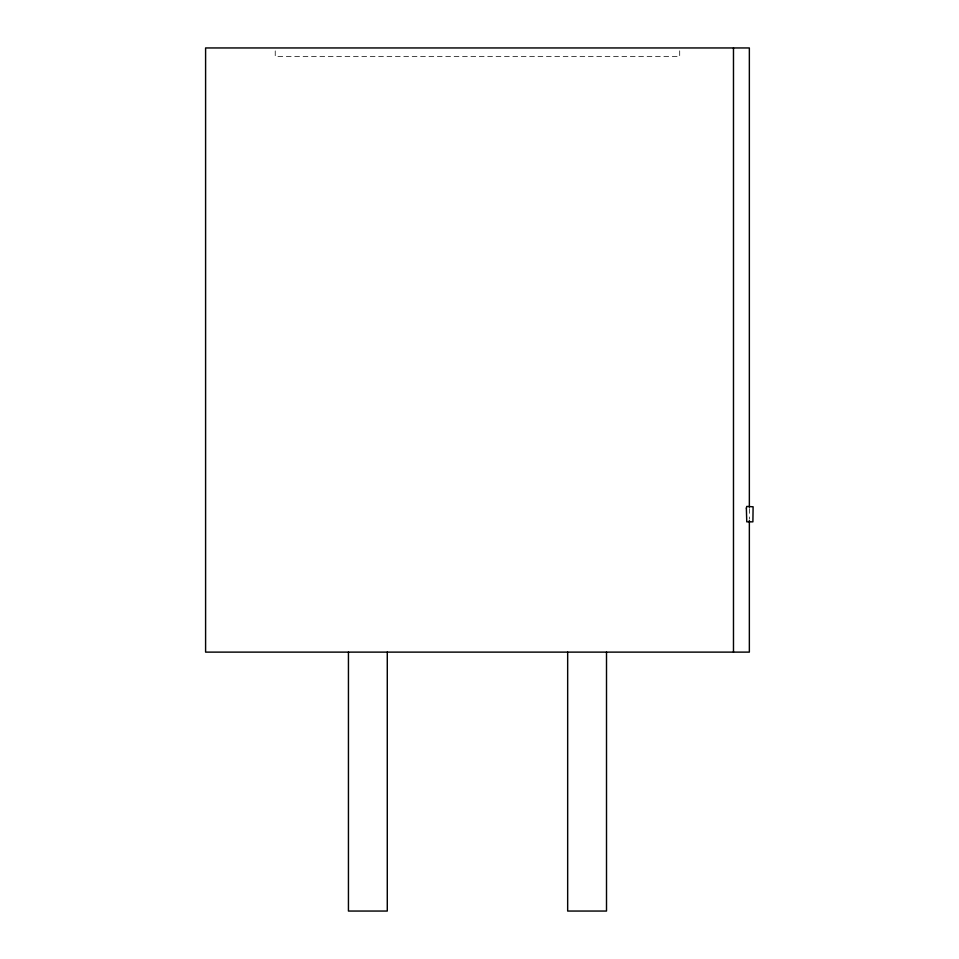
<?xml version="1.0" encoding="UTF-8"?>
<svg xmlns="http://www.w3.org/2000/svg" width="959" height="959" viewBox="0 0 959 959"><rect width="100%" height="100%" fill="white"/><g stroke="black" fill="none" stroke-linecap="round" stroke-linejoin="round"><path stroke-width="0.72" stroke-dasharray="4.79 3.6" d="M749.351 508.558L749.351 519.023M679.703 50.827L679.703 56.581L275.233 56.581L275.233 50.827"/><path stroke-width="1.44" d="M749.351 507.059L749.351 47.95L205.598 47.95L205.598 652.12L749.351 652.12L749.351 520.521M733.479 47.95L733.479 652.12M606.508 652.12L606.508 911.05L567.668 911.05L567.668 652.12M387.28 652.12L387.28 911.05L348.441 911.05L348.441 652.12M746.366 508.138L746.761 521.84L752.899 521.84L753.103 506.784L746.761 506.448L746.366 508.138"/></g></svg>
